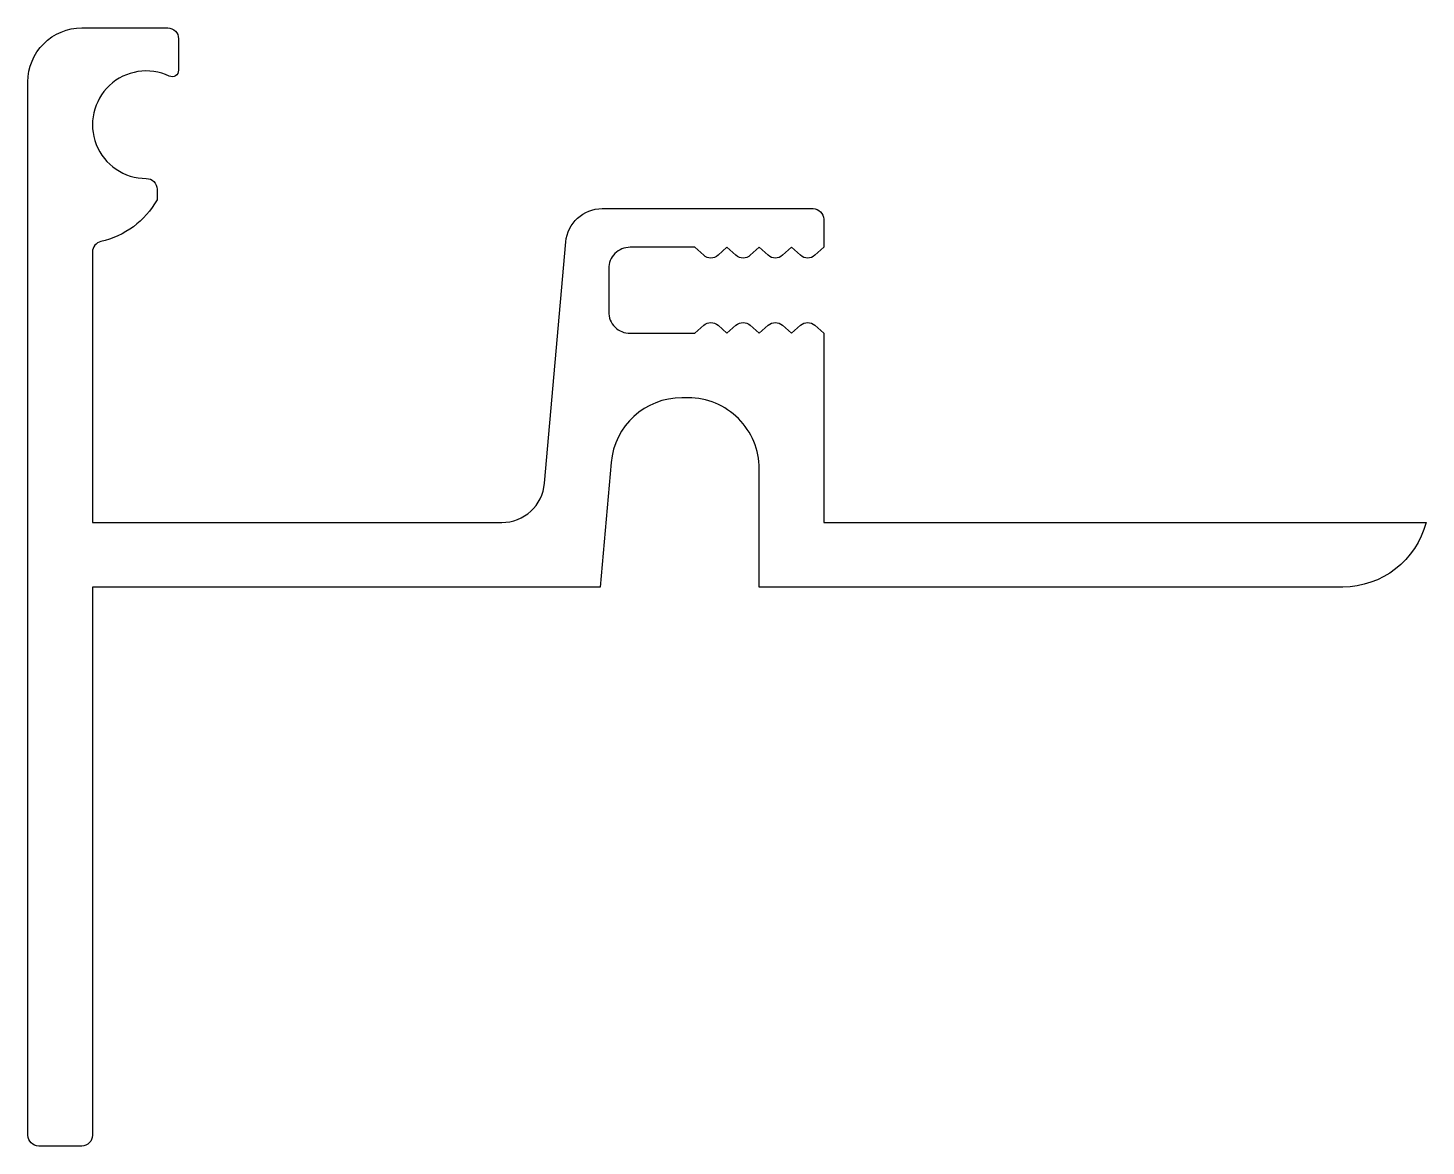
# Model space of a CAD drawing. Extents: x 699.9 to 764.9, y 566.3 to 618.3.
import ezdxf

# ---------------------------------------------------------------- set-up
doc = ezdxf.new("R2010")
doc.units = 0
doc.layers.get('0').update_dxf_attribs({"linetype": 'CONTINUOUS'})

msp = doc.modelspace()

# ---------------------------------------------------------------- linework, layer by layer
msp.add_lwpolyline([(730.617, 601.109), (730.319, 601.109, 0.388701), (727.032, 598.099), (726.521, 592.309), (702.917, 592.309), (702.917, 566.809, -0.414214), (702.417, 566.309), (700.417, 566.309, -0.414214), (699.917, 566.809), (699.917, 615.809, -0.414214), (702.417, 618.309), (706.417, 618.309, -0.414214), (706.917, 617.809), (706.917, 616.339, -0.55076), (706.489, 616.068, 1.250181), (705.417, 611.309, -0.414214), (705.917, 610.809), (705.917, 610.309, -0.212059), (703.308, 608.376, 0.351237), (702.917, 607.888), (702.917, 595.309), (721.943, 595.309, 0.388701), (723.935, 597.134), (724.924, 608.358, -0.388701), (726.617, 609.909), (736.417, 609.909, -0.414214), (736.917, 609.409), (736.917, 608.109), (736.501, 607.736, -0.381966), (735.834, 607.736), (735.417, 608.109), (735.001, 607.736, -0.381966), (734.334, 607.736), (733.917, 608.109), (733.501, 607.736, -0.381966), (732.834, 607.736), (732.417, 608.109), (732.001, 607.736, -0.381966), (731.334, 607.736), (730.917, 608.109), (727.917, 608.109, 0.414214), (726.917, 607.109), (726.917, 605.109, 0.414214), (727.917, 604.109), (730.917, 604.109), (731.334, 604.482, -0.381966), (732.001, 604.482), (732.417, 604.109), (732.834, 604.482, -0.381966), (733.501, 604.482), (733.917, 604.109), (734.334, 604.482, -0.381966), (735.001, 604.482), (735.417, 604.109), (735.834, 604.482, -0.381966), (736.501, 604.482), (736.917, 604.109), (736.917, 595.309), (764.917, 595.309, -0.341996), (761.044, 592.309), (733.917, 592.309), (733.917, 597.809, 0.414214)], format="xyb", close=True)

doc.saveas('drawing.dxf')
